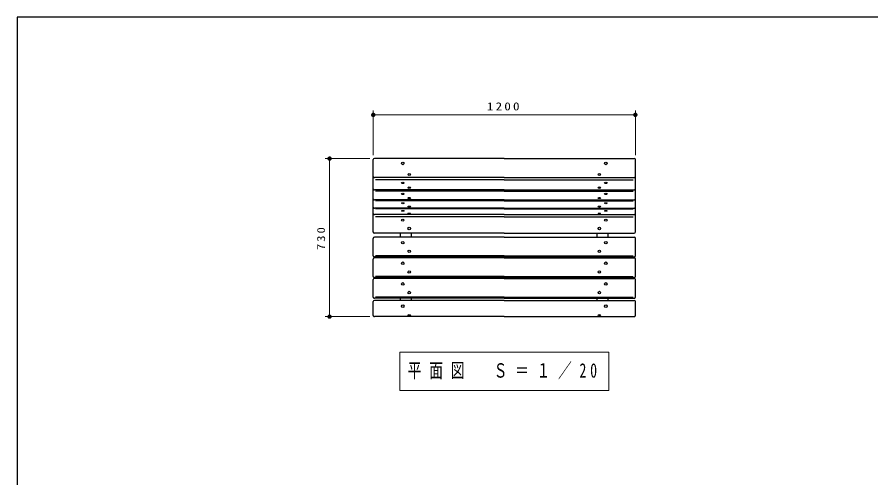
# Model space of a CAD drawing. Units: millimetres on the paper, scale 1:20. Extents: x -365 to 0, y -6 to 257.
# Drawn here: x -365 to -169.6, y 151.6 to 257 of the extents above; entities that cross this region are included whole.
import ezdxf

# ---------------------------------------------------------------- set-up
doc = ezdxf.new("R2010")
doc.units = ezdxf.units.MM
doc.layers.add('1_20', color=3, linetype='Continuous', lineweight=25)
doc.layers.add('NAKAMURA図枠', color=7, linetype='Continuous', lineweight=13)
doc.styles.add('ＭＳ ゴシック', font='')
doc.styles.get('ＭＳ ゴシック').set_extended_font_data('MS Gothic')

# ---------------------------------------------------------------- blocks, each defined once
blk = doc.blocks.new('filled_dot')
at = {"color": 0, "linetype": 'Continuous', "lineweight": -2, "const_width": 1.25}
blk.add_lwpolyline([(-0.625, 0, 1), (0.625, 0, 1)], format="xyb", close=True, dxfattribs=at)

msp = doc.modelspace()

# ---------------------------------------------------------------- linework, layer by layer
at = {"layer": '1_20', "color": 7, "lineweight": 13}
for p, q in [((-283.479, 225.378), (-283.479, 235.628)), ((-283.479, 234.628), (-223.479, 234.628)), ((-223.479, 225.378), (-223.479, 235.628)), ((-284.229, 224.628), (-294.479, 224.628)), ((-293.479, 188.457), (-293.479, 224.628)), ((-284.229, 188.457), (-294.479, 188.457)), ((-277.379, 180.357), (-277.379, 171.557)), ((-229.579, 180.357), (-277.379, 180.357)), ((-229.579, 171.557), (-229.579, 180.357)), ((-277.379, 171.557), (-229.579, 171.557))]:
    msp.add_line(p, q, dxfattribs=at)
at = {"layer": '1_20'}
for p, q in [((-283.478, 207.83), (-283.478, 224.378)), ((-253.479, 224.628), (-283.229, 224.628)), ((-253.479, 224.628), (-223.728, 224.628)), ((-223.479, 207.83), (-223.479, 224.378)), ((-253.479, 220.291), (-283.229, 220.291)), ((-253.479, 219.786), (-282.979, 219.786)), ((-253.479, 220.291), (-223.728, 220.291)), ((-253.479, 219.786), (-223.978, 219.786)), ((-253.479, 217.461), (-283.229, 217.461)), ((-253.479, 217.182), (-282.979, 217.182)), ((-253.479, 217.461), (-223.728, 217.461)), ((-253.479, 217.182), (-223.978, 217.182)), ((-253.479, 215.184), (-283.229, 215.184)), ((-253.479, 215.184), (-223.728, 215.184)), ((-253.479, 213.295), (-283.229, 213.295)), ((-253.479, 214.948), (-282.979, 214.948)), ((-253.479, 213.121), (-282.979, 213.121)), ((-253.479, 214.948), (-223.978, 214.948)), ((-253.479, 213.295), (-223.728, 213.295)), ((-253.479, 213.121), (-223.978, 213.121)), ((-253.479, 211.792), (-283.229, 211.792)), ((-253.479, 211.268), (-282.979, 211.268)), ((-253.479, 211.792), (-223.728, 211.792)), ((-253.479, 211.268), (-223.978, 211.268)), ((-253.479, 207.58), (-283.229, 207.58)), ((-277.228, 206.619), (-277.228, 207.58)), ((-274.728, 206.619), (-274.728, 207.58)), ((-253.479, 207.58), (-223.728, 207.58)), ((-232.229, 206.619), (-232.229, 207.58)), ((-229.729, 206.619), (-229.729, 207.58)), ((-283.478, 202.37), (-283.478, 206.369)), ((-253.479, 206.619), (-283.229, 206.619)), ((-253.479, 206.619), (-223.728, 206.619)), ((-223.479, 202.37), (-223.479, 206.369)), ((-283.478, 197.646), (-283.478, 201.645)), ((-253.479, 202.12), (-283.229, 202.12)), ((-253.479, 201.895), (-283.229, 201.895)), ((-253.479, 202.392), (-282.979, 202.392)), ((-277.228, 201.895), (-277.228, 202.12)), ((-274.728, 201.895), (-274.728, 202.12)), ((-253.479, 202.392), (-223.978, 202.392)), ((-253.479, 202.12), (-223.728, 202.12)), ((-253.479, 201.895), (-223.728, 201.895)), ((-232.229, 201.895), (-232.229, 202.12)), ((-229.729, 201.895), (-229.729, 202.12)), ((-223.479, 197.646), (-223.479, 201.645)), ((-253.479, 197.396), (-283.229, 197.396)), ((-253.479, 197.668), (-282.979, 197.668)), ((-277.228, 197.171), (-277.228, 197.396)), ((-274.728, 197.171), (-274.728, 197.396)), ((-253.479, 197.668), (-223.978, 197.668)), ((-253.479, 197.396), (-223.728, 197.396)), ((-232.229, 197.171), (-232.229, 197.396)), ((-229.729, 197.171), (-229.729, 197.396)), ((-283.478, 192.922), (-283.478, 196.921)), ((-253.479, 197.171), (-283.229, 197.171)), ((-253.479, 197.171), (-223.728, 197.171)), ((-223.479, 192.922), (-223.479, 196.921)), ((-283.478, 188.707), (-283.478, 191.908)), ((-253.479, 192.672), (-283.229, 192.672)), ((-253.479, 192.158), (-283.229, 192.158)), ((-253.479, 192.944), (-282.979, 192.944)), ((-277.228, 192.158), (-277.228, 192.672)), ((-274.728, 192.158), (-274.728, 192.672)), ((-253.479, 192.944), (-223.978, 192.944)), ((-253.479, 192.672), (-223.728, 192.672)), ((-253.479, 192.158), (-223.728, 192.158)), ((-232.229, 192.158), (-232.229, 192.672)), ((-229.729, 192.158), (-229.729, 192.672)), ((-223.479, 188.707), (-223.479, 191.908)), ((-253.479, 188.457), (-283.229, 188.457)), ((-253.479, 188.457), (-223.728, 188.457))]:
    msp.add_line(p, q, dxfattribs=at)
for centre, start, end in [((-283.228, 224.378), 90, 179.99999), ((-223.729, 224.378), 0.00001, 90), ((-283.228, 220.541), 179.99999, 270.00002), ((-223.729, 220.541), 269.99998, 0.00001), ((-283.228, 217.711), 179.99999, 270.00002), ((-223.729, 217.711), 269.99998, 0.00001), ((-283.228, 215.434), 179.99999, 270.00002), ((-223.729, 215.434), 269.99998, 0.00001), ((-283.228, 213.545), 179.99999, 270.00002), ((-223.729, 213.545), 269.99998, 0.00001), ((-283.228, 212.042), 179.99999, 270.00002), ((-223.729, 212.042), 269.99998, 0.00001), ((-283.228, 207.83), 179.99999, 270.00002), ((-223.729, 207.83), 269.99998, 0.00001), ((-283.228, 206.369), 90, 179.99999), ((-223.729, 206.369), 0.00001, 90), ((-283.228, 202.37), 179.99999, 270.00002), ((-283.228, 201.645), 90, 179.99999), ((-223.729, 202.37), 269.99998, 0.00001), ((-223.729, 201.645), 0.00001, 90), ((-283.228, 197.646), 179.99999, 270.00002), ((-223.729, 197.646), 269.99998, 0.00001), ((-283.228, 196.921), 90, 179.99999), ((-223.729, 196.921), 0.00001, 90), ((-283.228, 192.922), 179.99999, 270.00002), ((-283.228, 191.908), 90, 179.99999), ((-223.729, 192.922), 269.99998, 0.00001), ((-223.729, 191.908), 0.00001, 90), ((-283.228, 188.707), 179.99999, 270.00002), ((-223.729, 188.707), 269.99998, 0.00001)]:
    msp.add_arc(centre, 0.25, start, end, dxfattribs=at)
for centre, major_axis, ratio in [((-276.728, 223.522), (-0.3, 0), 0.9942), ((-230.229, 223.522), (0.3, 0), 0.9942), ((-275.228, 220.961), (-0.3, 0), 0.779298), ((-231.729, 220.961), (0.3, 0), 0.779298), ((-276.728, 219.06), (-0.3, 0), 0.547125), ((-230.229, 219.06), (0.3, 0), 0.547125), ((-275.228, 217.966), (-0.3, 0), 0.547125), ((-231.729, 217.966), (0.3, 0), 0.547125), ((-276.728, 216.542), (-0.3, 0), 0.470015), ((-275.228, 215.602), (-0.3, 0), 0.470015), ((-231.729, 215.602), (0.3, 0), 0.470015), ((-230.229, 216.542), (0.3, 0), 0.470015), ((-276.728, 214.4), (-0.3, 0), 0.389116), ((-275.228, 213.622), (-0.3, 0), 0.389089), ((-231.729, 213.622), (0.3, 0), 0.389089), ((-230.229, 214.4), (0.3, 0), 0.389116), ((-276.728, 212.658), (-0.3, 0), 0.312766), ((-275.228, 212.033), (-0.3, 0), 0.312743), ((-231.729, 212.033), (0.3, 0), 0.312743), ((-230.229, 212.658), (0.3, 0), 0.312766), ((-276.728, 210.504), (-0.3, 0), 0.762741), ((-230.229, 210.504), (0.3, 0), 0.762741), ((-275.228, 208.633), (-0.3, 0), 0.973219), ((-231.729, 208.633), (0.3, 0), 0.973219), ((-276.728, 205.389), (-0.3, 0), 0.994556), ((-230.229, 205.389), (0.3, 0), 0.994556), ((-275.228, 203.4), (-0.3, 0), 0.994556), ((-231.729, 203.4), (0.3, 0), 0.994556), ((-276.728, 200.665), (-0.3, 0), 0.994556), ((-230.229, 200.665), (0.3, 0), 0.994556), ((-275.228, 198.676), (-0.3, 0), 0.994556), ((-231.729, 198.676), (0.3, 0), 0.994556), ((-276.728, 195.941), (-0.3, 0), 0.994583), ((-230.229, 195.941), (0.3, 0), 0.994583), ((-275.228, 193.952), (-0.3, 0), 0.994583), ((-231.729, 193.952), (0.3, 0), 0.994583), ((-276.728, 190.856), (-0.3, 0), 0.958825), ((-230.229, 190.856), (0.3, 0), 0.958825), ((-275.228, 188.782), (-0.3, 0), 0.477162), ((-231.729, 188.782), (0.3, 0), 0.477162)]:
    msp.add_ellipse(centre, major_axis=major_axis, ratio=ratio, dxfattribs=at)
at = {"layer": 'NAKAMURA図枠', "color": 20, "lineweight": 25}
for p, q in [((-365, 257), (-365, 0)), ((0, 257), (-365, 257))]:
    msp.add_line(p, q, dxfattribs=at)

# ---------------------------------------------------------------- block references
at = {"layer": '1_20', "color": 7, "lineweight": 13, "xscale": 0.4, "yscale": 0.4}
msp.add_blockref('filled_dot', (-283.479, 234.628), dxfattribs=at)
for p, rotation in [((-223.479, 234.628), 180), ((-293.479, 224.628), 270), ((-293.479, 188.457), 90)]:
    msp.add_blockref('filled_dot', p, dxfattribs=dict(at, rotation=rotation))

# ---------------------------------------------------------------- texts
at = {"layer": '1_20', "color": 7, "style": 'ＭＳ ゴシック'}
for s, insert, char_height, attachment_point in [('\\T1.33;\\W1.2;1200', (-253.479, 235.628), 1.833, 8), ('\\T1.56;\\W0.7;平面図\u3000Ｓ＝１／20', (-253.479, 175.957), 3.299, 5)]:
    msp.add_mtext(s, dxfattribs=dict(at, insert=insert, char_height=char_height, attachment_point=attachment_point))
at = {"layer": '1_20', "color": 7, "insert": (-294.479, 206.542), "char_height": 1.833, "attachment_point": 8, "rotation": 90, "style": 'ＭＳ ゴシック'}
msp.add_mtext('\\T1.33;\\W1.15;730', dxfattribs=at)

doc.saveas('drawing.dxf')
